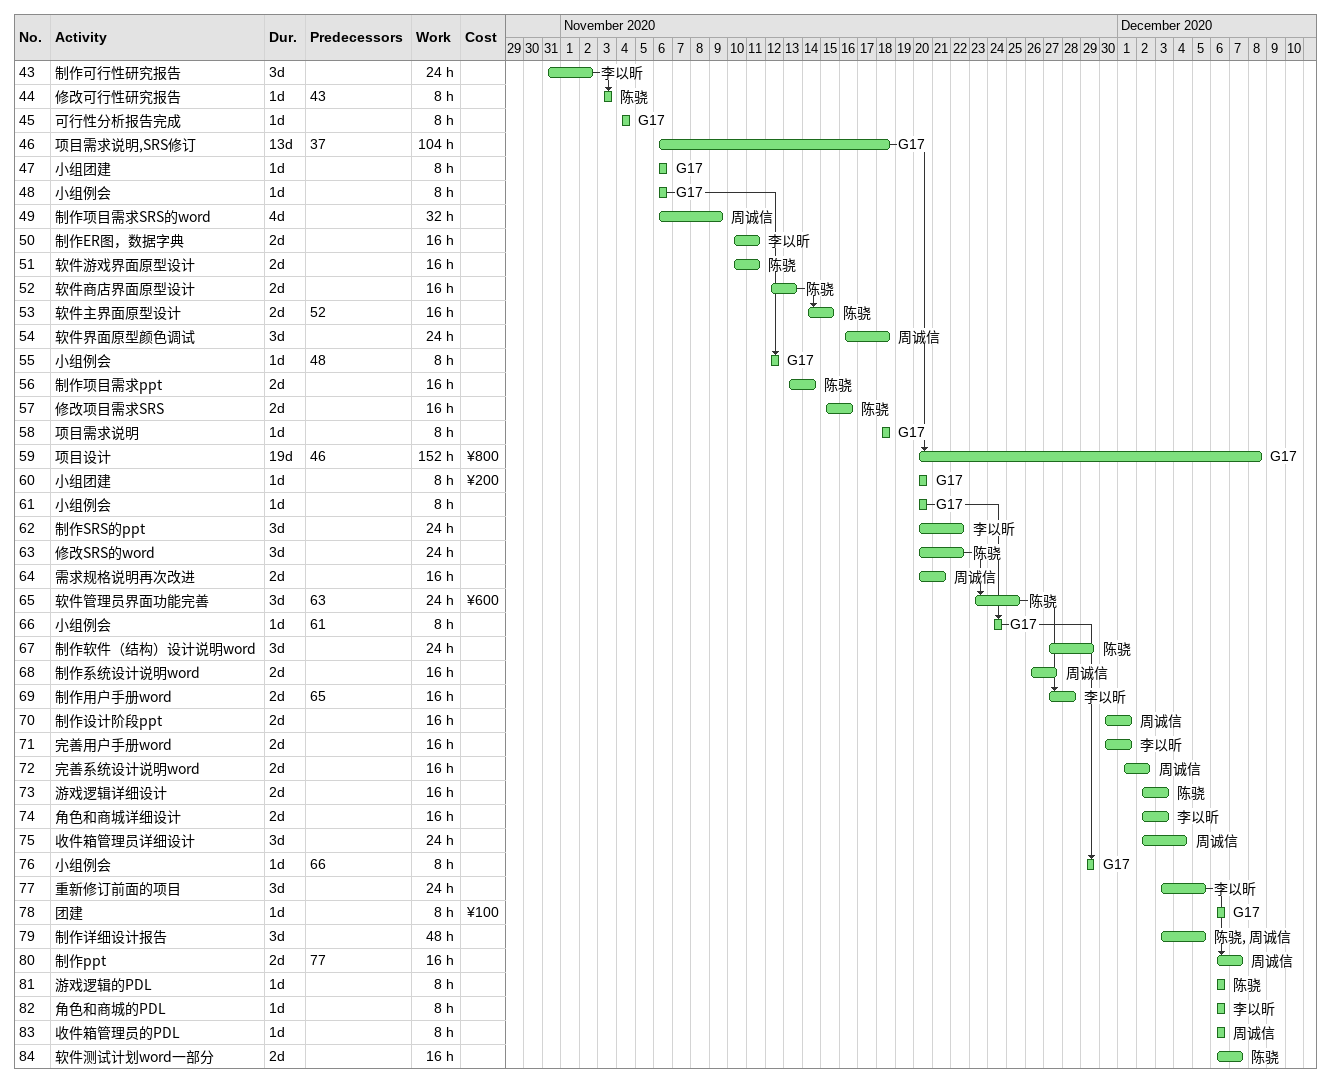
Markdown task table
| ID | Task | Duration | Start | Finish | Predecessors | Resources | Work (h) | Cost (¥) |
|---|---|---|---|---|---|---|---|---|
| 43 | 制作可行性研究报告 | 3d | 2020-10-31 | 2020-11-02 |  | 李以昕 | 24 |  |
| 44 | 修改可行性研究报告 | 1d | 2020-11-03 | 2020-11-03 | 43 | 陈骁 | 8 |  |
| 45 | 可行性分析报告完成 | 1d | 2020-11-04 | 2020-11-04 |  | G17 | 8 |  |
| 46 | 项目需求说明,SRS修订 | 13d | 2020-11-06 | 2020-11-18 | 37 | G17 | 104 |  |
| 47 | 小组团建 | 1d | 2020-11-06 | 2020-11-06 |  | G17 | 8 |  |
| 48 | 小组例会 | 1d | 2020-11-06 | 2020-11-06 |  | G17 | 8 |  |
| 49 | 制作项目需求SRS的word | 4d | 2020-11-06 | 2020-11-09 |  | 周诚信 | 32 |  |
| 50 | 制作ER图，数据字典 | 2d | 2020-11-10 | 2020-11-11 |  | 李以昕 | 16 |  |
| 51 | 软件游戏界面原型设计 | 2d | 2020-11-10 | 2020-11-11 |  | 陈骁 | 16 |  |
| 52 | 软件商店界面原型设计 | 2d | 2020-11-12 | 2020-11-13 |  | 陈骁 | 16 |  |
| 53 | 软件主界面原型设计 | 2d | 2020-11-14 | 2020-11-15 | 52 | 陈骁 | 16 |  |
| 54 | 软件界面原型颜色调试 | 3d | 2020-11-16 | 2020-11-18 |  | 周诚信 | 24 |  |
| 55 | 小组例会 | 1d | 2020-11-12 | 2020-11-12 | 48 | G17 | 8 |  |
| 56 | 制作项目需求ppt | 2d | 2020-11-13 | 2020-11-14 |  | 陈骁 | 16 |  |
| 57 | 修改项目需求SRS | 2d | 2020-11-15 | 2020-11-16 |  | 陈骁 | 16 |  |
| 58 | 项目需求说明 | 1d | 2020-11-18 | 2020-11-18 |  | G17 | 8 |  |
| 59 | 项目设计 | 19d | 2020-11-20 | 2020-12-08 | 46 | G17 | 152 | 800 |
| 60 | 小组团建 | 1d | 2020-11-20 | 2020-11-20 |  | G17 | 8 | 200 |
| 61 | 小组例会 | 1d | 2020-11-20 | 2020-11-20 |  | G17 | 8 |  |
| 62 | 制作SRS的ppt | 3d | 2020-11-20 | 2020-11-22 |  | 李以昕 | 24 |  |
| 63 | 修改SRS的word | 3d | 2020-11-20 | 2020-11-22 |  | 陈骁 | 24 |  |
| 64 | 需求规格说明再次改进 | 2d | 2020-11-20 | 2020-11-21 |  | 周诚信 | 16 |  |
| 65 | 软件管理员界面功能完善 | 3d | 2020-11-23 | 2020-11-25 | 63 | 陈骁 | 24 | 600 |
| 66 | 小组例会 | 1d | 2020-11-24 | 2020-11-24 | 61 | G17 | 8 |  |
| 67 | 制作软件（结构）设计说明word | 3d | 2020-11-27 | 2020-11-29 |  | 陈骁 | 24 |  |
| 68 | 制作系统设计说明word | 2d | 2020-11-26 | 2020-11-27 |  | 周诚信 | 16 |  |
| 69 | 制作用户手册word | 2d | 2020-11-27 | 2020-11-28 | 65 | 李以昕 | 16 |  |
| 70 | 制作设计阶段ppt | 2d | 2020-11-30 | 2020-12-01 |  | 周诚信 | 16 |  |
| 71 | 完善用户手册word | 2d | 2020-11-30 | 2020-12-01 |  | 李以昕 | 16 |  |
| 72 | 完善系统设计说明word | 2d | 2020-12-01 | 2020-12-02 |  | 周诚信 | 16 |  |
| 73 | 游戏逻辑详细设计 | 2d | 2020-12-02 | 2020-12-03 |  | 陈骁 | 16 |  |
| 74 | 角色和商城详细设计 | 2d | 2020-12-02 | 2020-12-03 |  | 李以昕 | 16 |  |
| 75 | 收件箱管理员详细设计 | 3d | 2020-12-02 | 2020-12-04 |  | 周诚信 | 24 |  |
| 76 | 小组例会 | 1d | 2020-11-29 | 2020-11-29 | 66 | G17 | 8 |  |
| 77 | 重新修订前面的项目 | 3d | 2020-12-03 | 2020-12-05 |  | 李以昕 | 24 |  |
| 78 | 团建 | 1d | 2020-12-06 | 2020-12-06 |  | G17 | 8 | 100 |
| 79 | 制作详细设计报告 | 3d | 2020-12-03 | 2020-12-05 |  | 陈骁, 周诚信 | 48 |  |
| 80 | 制作ppt | 2d | 2020-12-06 | 2020-12-07 | 77 | 周诚信 | 16 |  |
| 81 | 游戏逻辑的PDL | 1d | 2020-12-06 | 2020-12-06 |  | 陈骁 | 8 |  |
| 82 | 角色和商城的PDL | 1d | 2020-12-06 | 2020-12-06 |  | 李以昕 | 8 |  |
| 83 | 收件箱管理员的PDL | 1d | 2020-12-06 | 2020-12-06 |  | 周诚信 | 8 |  |
| 84 | 软件测试计划word一部分 | 2d | 2020-12-06 | 2020-12-07 |  | 陈骁 | 16 |  |
